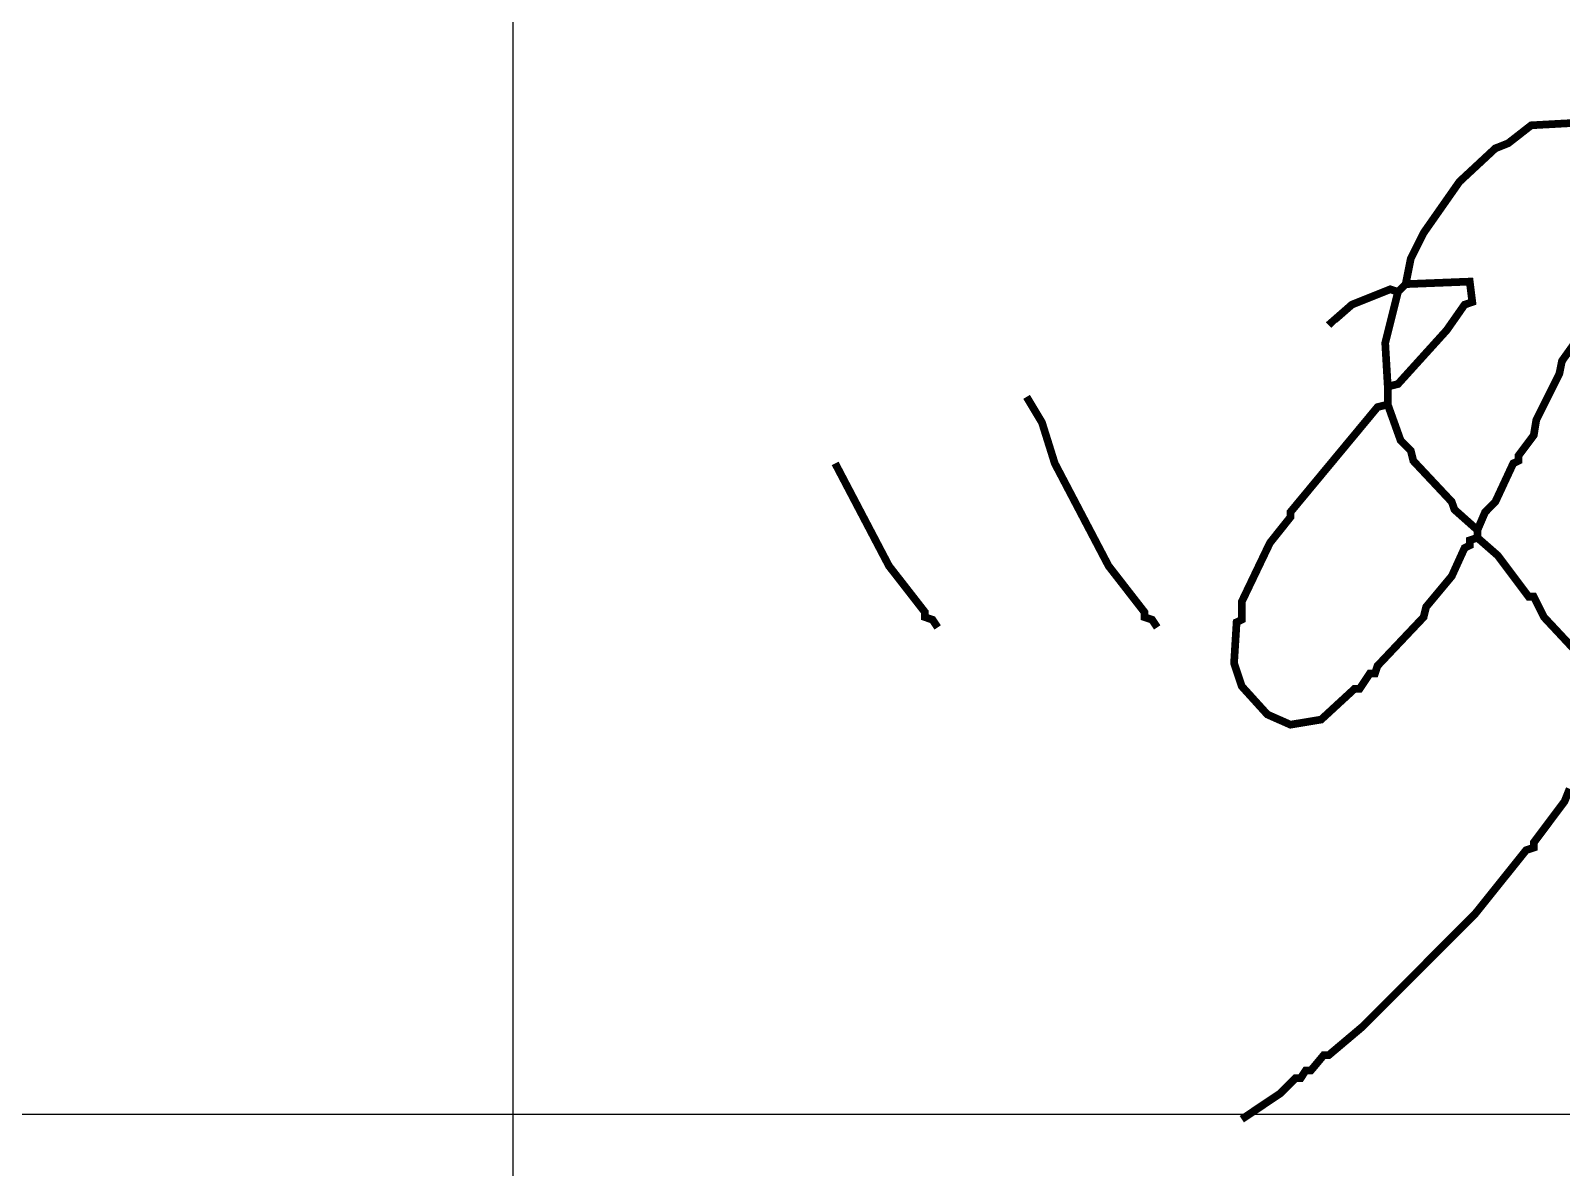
# Model space of a CAD drawing. Extents: x 185245 to 2288779, y -19957 to 815000.
# Drawn here: x 2033665 to 2035226, y 720057 to 721216 of the extents above; entities that cross this region are included whole.
import ezdxf

# ---------------------------------------------------------------- set-up
doc = ezdxf.new("R2010")
doc.units = 0
doc.header["$LTSCALE"] = 1000
doc.header["$MEASUREMENT"] = 0
doc.layers.add('图框', color=4, linetype='Continuous')
doc.layers.add('签名', color=7, linetype='Continuous')

# ---------------------------------------------------------------- blocks, each defined once
blk = doc.blocks.new('建筑专业签名')
at = {"linetype": 'Continuous', "const_width": 10}
for points in [[(3864, 673.2), (3884, 743.2), (3880.7, 793.2), (3860.7, 829.8), (3830.7, 846.5), (3770.7, 843.2), (3740.7, 819.8), (3724, 813.2), (3677.3, 769.8), (3630.7, 703.2), (3614, 669.8), (3607.3, 636.5)], [(3584, 503.2), (3597.3, 506.5), (3660.7, 576.5), (3684, 609.8), (3694, 613.2), (3690.7, 639.8), (3607.3, 636.5)], [(3607.3, 636.5), (3597.3, 626.5)], [(3597.3, 626.5), (3587.3, 629.8), (3537.3, 609.8), (3510.7, 586.5), (3514, 583.2)], [(3597.3, 626.5), (3580.7, 559.8), (3584, 503.2)], [(3700.7, 316.5), (3710.7, 339.8), (3724, 353.2), (3747.3, 403.2), (3754, 406.5), (3754, 413.2), (3774, 439.8), (3777.3, 459.8), (3807.3, 519.8), (3810.7, 536.5), (3827.3, 559.8), (3827.3, 573.2)], [(3584, 503.2), (3584, 479.8)], [(3114, 489.8), (3134, 456.5), (3150.7, 403.2), (3220.7, 269.8), (3267.3, 209.8), (3267.3, 203.2), (3277.3, 199.8), (3284, 189.8)], [(3584, 479.8), (3570.7, 476.5), (3457.3, 339.8), (3457.3, 333.2), (3430.7, 299.8), (3394, 223.2), (3394, 199.8), (3387.3, 196.5), (3384, 143.2), (3394, 113.2), (3427.3, 76.5), (3457.3, 63.2), (3497.3, 69.8), (3540.7, 109.8), (3547.3, 109.8), (3560.7, 129.8), (3567.3, 129.8), (3570.7, 139.8), (3630.7, 203.2), (3634, 216.5), (3667.3, 256.5), (3684, 293.2), (3690.7, 296.5), (3690.7, 303.2), (3700.7, 306.5)], [(3700.7, 316.5), (3670.7, 343.2), (3667.3, 353.2), (3617.3, 406.5), (3614, 419.8), (3600.7, 433.2), (3584, 479.8)], [(2864.9, 403.2), (2864.9, 403.2), (2864.9, 403.2), (2934.9, 269.8), (2981.6, 209.8), (2981.6, 203.2), (2991.6, 199.8), (2998.3, 189.8)], [(3700.7, 306.5), (3700.7, 316.5)], [(3700.7, 306.5), (3727.3, 283.2), (3767.3, 229.8), (3774, 229.8), (3787.3, 203.2), (3834, 153.2)], [(3820.7, -20.2), (3814, -36.8), (3774, -90.2), (3774, -96.8), (3764, -100.2), (3697.3, -183.5), (3550.7, -330.2), (3507.3, -366.8), (3500.7, -366.8), (3484, -386.8), (3477.3, -386.8), (3470.7, -396.8), (3464, -396.8), (3444, -416.8), (3394, -450.2)]]:
    blk.add_lwpolyline(points, dxfattribs=at)

msp = doc.modelspace()

# ---------------------------------------------------------------- linework, layer by layer
at = {"layer": '图框', "color": 0}
msp.add_line((2030598, 720110.9, 0), (2036276, 720110.9, 0), dxfattribs=at)
at = {"layer": '图框', "color": 0, "elevation": 0}
msp.add_lwpolyline([(2034157, 717963.5), (2034157, 724600.9)], dxfattribs=at)

# ---------------------------------------------------------------- block references
at = {"layer": '签名', "xscale": 0.7840001285076141, "yscale": 0.7840001285076141, "zscale": 0.7840001285076141}
msp.add_blockref('建筑专业签名', (2032239.4, 720458.7, 0), dxfattribs=at)

doc.saveas('drawing.dxf')
